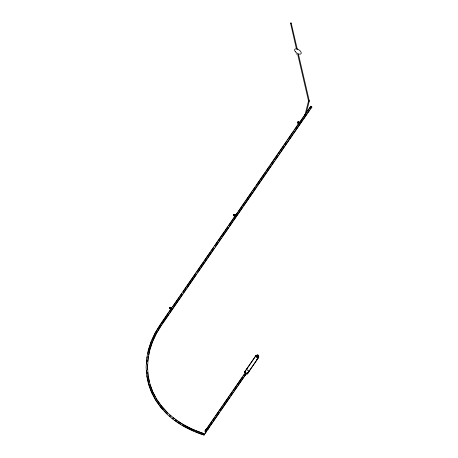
<?xml version="1.0" encoding="UTF-8"?>
<svg xmlns="http://www.w3.org/2000/svg" width="458" height="458" viewBox="0 0 458 458"><rect width="100%" height="100%" fill="white"/><g stroke="black" fill="none" stroke-linecap="round" stroke-linejoin="round"><path stroke-width="0.69" d="M244.79 374.203L243.65 375.411M170.204 308.354C169.935 306.162 170.084 309.608 170.473 307.513C170.153 309.785 170.176 306.551 171.029 307.558M171.962 308.245L171.584 308.881L171.922 308.102L172.019 308.732L171.927 308.137M234.33 215.363L234.336 214.688L234.112 215.5M235.137 215.833L234.611 216.102L235.612 215.964L235.595 215.203L235.612 215.964L235.177 215.953L235.389 215.008L235.126 215.93M299.08 123.368C298.513 123.666 300.087 120.952 298.977 123.328C297.746 123.322 299.944 122.481 299.08 123.236C299.269 122.755 298.61 123.339 299.126 123.168C298.232 124.593 301.032 121.433 299.108 123.15M171.206 308.847L171.109 308.887A0.733 0.303 -71 0 1 170.782 308.44C171.292 308.48 171.292 308.658 171.011 308.663C170.748 308.618 171.595 308.658 171.332 307.776C170.359 310.404 172.282 307.948 171.2 307.913M298.828 121.914C298.364 121.834 299.131 121.977 298.868 122.469A0.733 0.303 -71 0 1 299.383 122.275A0.733 0.303 -71 0 1 299.011 123.379L298.639 123.03L299.051 123.196M235.143 216.107C234.067 216.519 236.002 215.815 235.423 215.02A0.733 0.303 -71 0 0 234.988 215.025L234.965 214.802M206.827 428.928L214.934 417.055M237.834 212.34L235.813 215.277L235.95 216.039L235.893 215.46M171.052 307.765A0.733 0.303 -71 0 1 171.515 307.839A0.733 0.303 -71 0 1 171.109 308.875L170.691 308.606L171.183 308.629M234.181 215.586L234.158 214.836L235.011 215.025M234.96 215.031L234.416 214.848L234.994 214.997M298.954 123.047L298.536 123.047L299.017 122.921M206.386 429.398C206.461 428.991 207.016 429.719 206.484 429.289M298.364 122.086L297.923 122.967L297.889 121.977L297.958 122.973L298.725 121.862L298.37 121.954M299.045 123.036L298.599 122.916L298.679 123.231M170.176 307.673L169.901 308.228L170.078 307.599M234.13 214.894L234.336 214.688L234.015 215.1M298.61 123.265L298.885 122.939M170.662 308.537C171.515 307.936 170.405 308.766 171.115 308.801M170.657 308.738L171.04 308.806L170.84 308.492M234.754 216.182L235.069 215.792M169.987 308.062L170.084 308.446L170.13 307.719L169.844 307.833L170.113 308.28L170.376 307.679L170.199 308.217M169.861 307.925C169.878 307.307 169.746 308.537 169.826 307.925M170.594 308.308L170.748 307.805M206.318 429.18C206.3 429.232 206.071 429.152 206.272 429.633M234.049 215.111C233.036 216.142 234.439 213.542 233.78 215.329A0.733 0.303 -71 0 0 234.164 215.787A0.733 0.303 -71 0 0 234.502 214.619L234.937 214.699M297.906 122.332C297.603 123.254 297.689 121.542 298.003 122.275M297.969 122.263L298.072 122.046M298.439 54.588L298.232 54.199L297.729 54.468L308.532 100.955L309.001 101.155M170.88 307.461L170.559 307.553L170.966 307.536M234.937 214.899L234.513 214.739L234.725 214.968M298.793 122.057L298.45 122.005M233.861 215.369L234.009 215.214M206.18 429.65L206.381 429.26M146.543 364.013L146.789 360.011M147.499 364.774L147.493 369.451M147.699 361.471L148.381 356.175M233.803 215.157L234.055 214.911M297.832 122.624L297.918 122.114M205.247 430.394C205.619 430.314 204.835 430.76 205.402 430.921A0.733 0.366 34.6 0 0 204.989 431.322A0.733 0.366 34.6 0 0 205.774 431.963L206.232 431.694A0.733 0.366 34.6 0 1 205.774 431.963M234.685 215.054L234.427 214.871L234.845 214.922M298.564 123.15C299.635 123.139 297.935 122.801 298.816 123.488M171.063 308.509C170.513 308.812 171.057 308.349 170.811 308.835M297.729 122.538L297.752 122.275M170.473 307.822L170.267 308.297M170.748 307.856L170.634 308.24M171.086 308.652L170.719 308.789L171.109 308.915M234.656 216.033L235.091 215.97L234.662 216.084M170.719 308.744L170.989 308.572M205.476 430.606L205.224 430.818L205.476 430.531M205.213 430.491L205.356 430.892M299.801 122.836C299.475 123.694 299.772 123.586 299.801 122.83M235.069 215.873L234.742 215.97A0.733 0.303 -71 0 0 235.143 216.044L235.412 215.065A0.733 0.303 -71 0 1 235.143 216.044L234.954 215.764L235.057 216.067M235.853 215.644L235.63 216.084M147.001 358.007L147.264 356.673M147.911 353.33L148.564 349.981M148.638 354.847L149.411 350.874M206.203 429.329L205.997 429.633L206.232 429.421M234.799 214.905L234.359 215.037L234.965 214.791M206.776 430.262A0.733 0.366 34.6 0 1 206.695 430.898A0.733 0.366 34.6 0 1 205.745 430.228A0.733 0.366 34.6 0 1 206.34 429.953L206.043 430.165L206.329 430.154M205.694 431.728L206.037 431.694M304.896 115.284L308.537 100.915M306.448 112.279L309.31 100.989L298.484 54.422M171.893 308.463L171.779 308.709M206.243 429.587L206.197 429.135M305.177 114.374L305.286 114.947M206.129 429.1L205.991 429.57M148.781 349.322L151.403 341.365M149.543 350.21L152.136 342.321M234.685 215.002L234.49 214.647A0.733 0.303 -71 0 0 233.883 215.06L233.861 214.991M234.548 215.632L235.046 215.506M235.212 215.604L235.24 215.254L235.172 215.689M310.896 106.405C310.616 107.349 312.545 107.058 311.177 106.416C310.158 107.132 312.843 106.989 310.868 106.422L307.742 110.939M244.269 374.106L206.661 428.654L207.039 429.369L207.852 429.495L245.465 374.947M206.008 431.762L205.344 431.591L205.379 431.127M207.852 429.495L207.743 429.031M245.276 374.81L238 385.373M235.229 215.729L235.189 215.088M206.821 428.848L207.239 428.78M152.354 341.662L156.241 333.355L161.222 325.232M255.885 355.54L244.978 371.358C244.664 372.623 246.667 373.997 247.761 373.327L258.667 357.509M244.978 371.358C246.696 370.677 243.839 371.421 245.225 372.44C245.602 373.379 248.31 374.203 247.726 372.554A1.706 0.859 34.6 0 1 247.017 373.528A1.706 0.859 34.6 0 1 245.047 372.188A1.706 0.859 34.6 0 1 245.66 371.152M151.999 340.088L155.382 332.84M235.235 215.718L171.636 307.953M298.919 122.492L298.891 122.217M304.971 114.683L305.721 113.979M206.214 431.871L203.987 435.1L203.421 433.36L200.593 432.386M200.169 433.783L203.959 434.917M235.372 215.518L235.578 215.208L235.401 215.483M310.656 106.319L299.543 122.475M247.761 373.327L247.726 372.554M155.743 332.256L156.813 330.504M157.535 329.331L168.727 312.574M298.456 122.847C298.221 121.902 299.395 123.191 298.524 122.836M303.683 116.83L304.971 115.181M234.17 215.437L234.227 214.796M305.097 114.781L306.969 112.067M235.618 215.243L298.902 123.03M169.523 311.423L171.109 309.121M172.683 306.837L179.164 297.442M179.971 296.269L181.998 293.332M183.211 291.569L186.045 287.458M186.853 286.284L196.167 272.779M196.98 271.6L203.455 262.205M204.268 261.031L210.337 252.221M211.149 251.047L213.577 247.526M214.791 245.763L224.512 231.668M225.319 230.494L227.752 226.968M228.559 225.794L235.04 216.399M238.647 211.167L245.122 201.766M245.935 200.593L252.009 191.787M252.816 190.608L255.249 187.087M256.463 185.324L265.371 172.403M266.178 171.229L269.418 166.535M270.226 165.355L279.54 151.85M280.348 150.676L283.588 145.976M284.401 144.802L286.828 141.282M287.641 140.102L293.71 131.297M294.523 130.124L298.977 123.66M299.75 122.538L302.898 117.975M302.297 119.051L303.041 117.975M303.322 118.914L304.083 117.809M162.029 324.052L168.521 314.64M169.328 313.467L182.307 294.643M183.521 292.88L185.954 289.353M186.767 288.174L196.499 274.061M197.713 272.292L200.146 268.766M200.959 267.592L207.045 258.77M207.852 257.591L214.338 248.179M215.151 247.005L218.397 242.299M219.205 241.126L221.237 238.183M222.044 237.004L228.531 227.597M229.344 226.418L232.59 221.712M233.397 220.538L235.429 217.596M236.236 216.422L242.729 207.01M243.536 205.837L256.921 186.423M257.728 185.25L260.161 181.717M260.974 180.544L271.113 165.842M271.92 164.662L274.353 161.136M275.166 159.956L278.412 155.251M279.22 154.077L288.546 140.549M289.359 139.375L292.605 134.669M293.412 133.49L302.738 119.962M303.551 118.788L306.797 114.082M307.604 112.908L309.631 109.966M310.444 108.786L311.663 107.023M311.846 107.155A0.733 0.366 34.6 0 1 310.764 106.783A0.733 0.366 34.6 0 1 311.142 106.273A0.733 0.366 34.6 0 1 311.846 107.155L161.411 325.363L156.441 333.47L152.531 341.834L149.766 350.261L148.089 358.86L147.562 367.31L148.192 375.766L149.972 384.016L152.88 391.968L156.836 399.422L161.897 406.515L167.868 412.99C177.229 421.761 188.581 428.138 200.633 432.398M245.127 371.461L256.039 355.643M215.741 415.881L222.216 406.498M223.023 405.324L229.092 396.525M229.899 395.351L232.326 391.836M233.133 390.663L242.437 377.169M206.861 429.014L207.663 429.369L209.69 426.432M210.497 425.259L212.518 422.328M213.325 421.154L219.393 412.355M220.607 410.591L229.91 397.103M230.718 395.93L233.145 392.409M233.952 391.235L237.187 386.546M203.97 435.077L205.659 432.272M258.518 357.4L247.612 373.224L249.375 370.608A1.489 0.75 34.6 0 0 249.421 370.224M304.976 114.798L305.337 114.494M298.095 122.721L298.255 122.24L297.981 122.807M298.164 122.801L298.358 122.183L297.958 122.973M291.065 23.398C291.431 22.74 289.954 22.86 291.196 23.083L297.339 49.487M299.126 122.412L299.429 122.395L299.137 123.271M298.982 123.414L299.011 123.397A0.733 0.303 -71 0 1 298.662 122.939L298.69 123.362M298.616 122.899L298.977 122.858M234.53 215.002L234.817 214.779M206.661 428.654L207.314 428.682A0.733 0.366 34.6 0 0 206.638 428.894A0.733 0.366 34.6 0 0 207.589 429.587A0.733 0.366 34.6 0 0 207.68 428.951M206.844 428.785L207.297 428.803M207.669 429.364L206.919 429.106M234.616 215.546L234.937 215.466M234.714 215.815L235.034 215.707L234.628 215.947M170.576 307.541L170.949 307.553M235.023 215.913L234.719 215.947M308.841 100.754L309.305 100.909M205.424 431.133L205.173 431.344L205.636 431.78M170.845 308.927L160.214 324.522L155.182 332.726L151.226 341.193L148.34 349.929L146.646 358.643L146.113 367.333L146.755 376.029L148.558 384.394L151.506 392.449L155.617 400.229L160.747 407.42L166.97 414.129C176.439 423.003 187.923 429.455 200.123 433.766M206.335 429.501L205.997 429.438M202.917 433.428L196.207 430.875M200.203 433.554L203.283 434.613M206.312 430.257C205.699 429.455 206.901 430.795 206.335 430.28M191.862 429.14L194.965 430.383M193.946 431.047L182.107 425.242M195.194 431.55L199.579 433.302M183.223 424.698L191.238 428.888M296.177 53.907L296.555 54.153M175.299 419.488L176.983 420.616M178.11 421.371L182.605 424.377M174.744 420.318L180.406 424.108M169.884 415L170.966 415.916M173.118 417.742L174.2 418.658M169.288 415.79L170.37 416.711M172.002 418.097L173.09 419.018M167.731 413.168L160.546 405.015M167.113 413.946L164.227 410.843M205.43 431.585L205.327 431.224L205.407 431.568M162.109 408.101L163.048 409.114M163.283 409.824L160.93 407.276L156.207 400.653M290.486 23.358L290.515 23.06L296.452 49.052M157.037 400.092L159.768 403.922M152.629 391.968L155.308 397.017M155.978 398.283L156.647 399.548M155.812 400.097L151.724 392.374L148.781 384.331M203.862 434.831L203.684 434.276M149.749 384.073L152.663 392.042M203.758 434.487L203.627 434.098M203.644 434.155L203.461 433.6M148.117 376.499L149.302 382.006M146.984 375.989L148.632 383.638M234.862 215.735L234.908 216.147M147.705 372.28L147.968 375.812M146.554 370.287L146.766 373.138M200.272 432.615A0.733 0.303 -71 0 1 200.747 432.604A0.733 0.303 -71 0 1 200.421 433.634A0.733 0.303 -71 0 1 200.003 433.463M249.192 370.762A1.489 0.75 34.6 0 1 248.912 370.825M248.351 370.728A1.489 0.75 34.6 0 1 247.091 369.812M246.856 369.331A1.489 0.75 34.6 0 1 247.085 368.793M247.429 373.327A1.489 0.75 34.6 0 1 247.143 373.39M246.971 373.379A1.489 0.75 34.6 0 1 245.391 372.457A1.489 0.75 34.6 0 1 245.316 371.358M247.555 372.531A1.489 0.75 34.6 0 1 247.532 373.259M247.52 373.482A1.706 0.859 34.6 0 1 245.602 373.579A1.706 0.859 34.6 0 1 244.824 371.707M244.95 371.661A1.706 0.859 34.6 0 1 245.248 371.638M247.412 373.482A1.626 0.819 34.6 0 1 245.602 373.614A1.626 0.819 34.6 0 1 244.841 371.81M246.644 373.551A0.973 0.492 34.6 0 1 246.066 373.482M245.751 373.316A0.973 0.492 34.6 0 1 245.396 373.012M245.259 372.829A0.973 0.492 34.6 0 1 245.15 372.549M258.301 356.433A1.523 0.767 34.6 0 1 257.865 357.584A1.523 0.767 34.6 0 1 255.988 356.135A1.523 0.767 34.6 0 1 257.27 355.637M258.426 356.421A1.706 0.859 34.6 0 1 257.957 357.709A1.706 0.859 34.6 0 1 255.845 356.124A1.706 0.859 34.6 0 1 257.201 355.505M207.09 430.274A0.733 0.366 34.6 0 1 206.735 430.669A0.733 0.366 34.6 0 1 205.905 430.033A0.733 0.366 34.6 0 1 206.306 429.673M245.316 374.426A0.733 0.366 34.6 0 1 245.202 375.039A0.733 0.366 34.6 0 1 244.257 374.375A0.733 0.366 34.6 0 1 244.824 374.083M256.824 359.278A1.225 0.618 34.6 0 1 256.675 359.513M258.461 356.53A0.996 0.504 34.6 0 1 257.138 356.055A0.996 0.504 34.6 0 1 257.184 355.19M258.043 355.511A0.996 0.504 34.6 0 1 258.215 355.648M258.53 356.061A0.996 0.504 34.6 0 1 258.558 356.416M234.599 215.77L235.097 215.718L234.599 215.752M206.02 430.211L206.667 430.606L206.02 430.211M170.668 307.885L170.668 307.856M298.542 122.435L298.421 122.773L298.542 122.475M206.93 428.877L207.234 428.843L206.942 428.854M206.753 430.428L206.392 430.325L206.713 430.434M298.272 122.996L298.21 122.979A0.733 0.303 -71 0 1 297.734 122.681A0.733 0.303 -71 0 1 298.353 121.771A0.733 0.303 -71 0 1 298.21 122.916L298.244 122.996M244.961 374.85L244.492 374.495L244.938 374.844M244.835 374.776L244.532 374.512L244.784 374.747M295.347 51.737A3.836 1.929 34.6 0 0 301.055 53.7A3.836 1.929 34.6 0 0 297.345 49.052A3.836 1.929 34.6 0 0 295.347 51.737M170.336 308.389A0.733 0.303 -71 0 0 170.473 307.244A0.733 0.303 -71 0 0 169.855 308.154A0.733 0.303 -71 0 0 170.336 308.389M256.995 355.82A1.151 0.578 34.6 0 0 258.718 356.461A1.151 0.578 34.6 0 0 257.654 355.059A1.151 0.578 34.6 0 0 256.995 355.82M257.539 355.477A0.693 0.349 34.6 0 0 258.57 355.86A0.693 0.349 34.6 0 0 257.934 355.019A0.693 0.349 34.6 0 0 257.539 355.477"/></g></svg>
